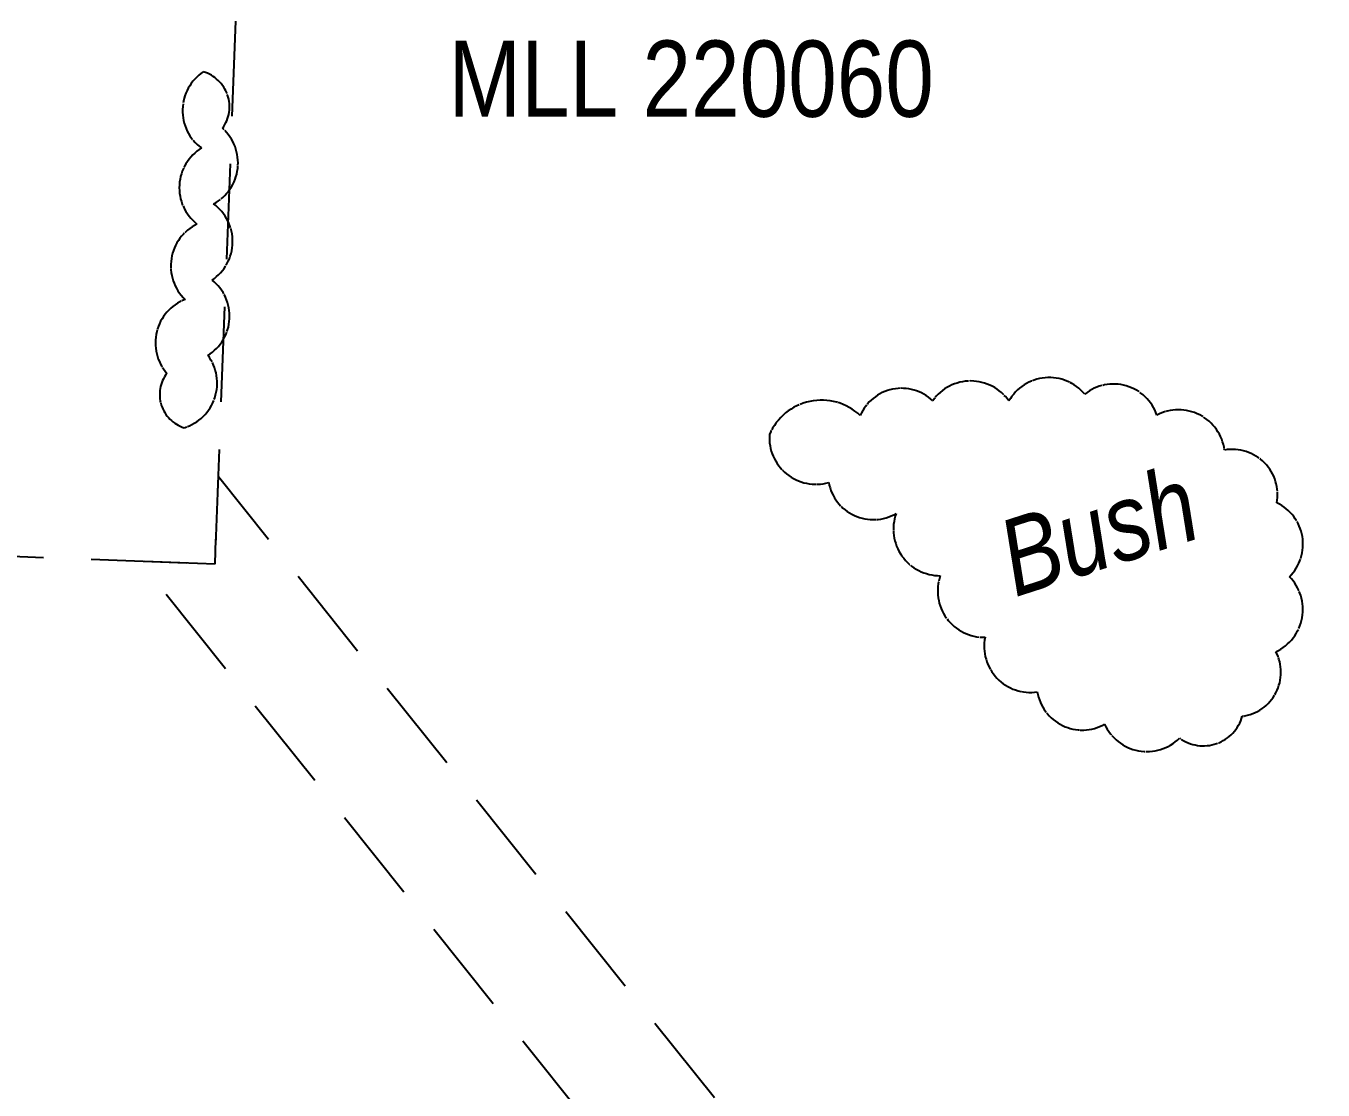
# Model space of a CAD drawing. Extents: x 329124 to 332550, y 6141944 to 6144607.
# Drawn here: x 330337 to 330507.1, y 6142330.4 to 6142470 of the extents above; entities that cross this region are included whole.
import ezdxf

# ---------------------------------------------------------------- set-up
doc = ezdxf.new("R2010")
doc.units = 0
doc.header["$LTSCALE"] = 5
doc.linetypes.add('0', pattern=[1, 1, 0])
doc.linetypes.add('foc-ACCESSROAD', pattern=[3.75, 2.5, -1.25])
doc.layers.add('C-WS-T', color=13, linetype='Continuous', lineweight=9)
for name, color, linetype in [('F-AR', 190, 'foc-ACCESSROAD'), ('F-WS', 190, 'foc-ACCESSROAD'), ('T-BUSH', 110, '0')]:
    doc.layers.add(name, color=color, linetype=linetype)
doc.styles.add('80L', font='ARIALN.TTF', dxfattribs={"height": 10})

msp = doc.modelspace()

# ---------------------------------------------------------------- linework, layer by layer
at = {"layer": 'F-AR', "flags": 128}
msp.add_lwpolyline([(330800.941, 6141966.165), (330730.781, 6141969.185), (330700.638, 6141970.48), (330694.451, 6141970.746), (330691.525, 6141974.412), (330683.228, 6141984.805), (330630.683, 6142050.616), (330351.913, 6142399.787), (330361.823, 6142399.404), (330362.266, 6142410.878), (330650.486, 6142049.872), (330701.246, 6141986.295), (330701.92, 6141985.45), (330731.358, 6141984.185), (330801.518, 6141981.165)], dxfattribs=at)
at = {"layer": 'F-WS', "flags": 128}
msp.add_lwpolyline([(330251.913, 6142403.615), (330361.823, 6142399.404), (330366.034, 6142509.314), (330256.124, 6142513.524)], close=True, dxfattribs=at)
at = {"layer": 'T-BUSH', "flags": 128}
for points in [[(330360.28, 6142463.959, 0.5205671), (330360.043, 6142453.965, 0.5205671), (330359.448, 6142443.983, 0.5205671), (330357.89, 6142434.106, 0.5205671), (330355.507, 6142424.4, 0.5205671), (330357.76, 6142417.274, 0.5205671), (330360.884, 6142426.773, 0.5205671), (330361.439, 6142436.643, 0.5205671), (330361.631, 6142446.629, 0.5205671), (330362.801, 6142456.544, 0.5205671)], [(330434.534, 6142416.388, 0.5205671), (330442.303, 6142410.095, 0.5205671), (330451.146, 6142406.025, 0.5205671), (330456.925, 6142397.866, 0.5205671), (330462.808, 6142389.78, 0.5205671), (330469.662, 6142382.622, 0.5205671), (330478.487, 6142378.381, 0.5205671), (330488.316, 6142376.553, 0.5205671), (330496.546, 6142379.42, 0.5205671), (330500.95, 6142387.897, 0.5205671), (330502.722, 6142397.732, 0.5205671), (330501.079, 6142407.408, 0.5205671), (330494.213, 6142414.349, 0.5205671), (330485.332, 6142418.931, 0.5205671), (330475.89, 6142421.679, 0.5205671), (330465.931, 6142420.788, 0.5205671), (330455.942, 6142420.822, 0.5205671), (330446.443, 6142418.882, 0.5205671)]]:
    msp.add_lwpolyline(points, format="xyb", close=True, dxfattribs=at)

# ---------------------------------------------------------------- texts
at = {"layer": 'C-WS-T', "style": '80L'}
msp.add_text('MLL 220060', height=9.9984, dxfattribs=at).set_placement((330392.42, 6142458.057))
at = {"layer": 'T-BUSH', "insert": (330461.821, 6142403.939), "char_height": 9.99911, "attachment_point": 1, "rotation": 17.84017, "style": '80L'}
msp.add_mtext_dynamic_manual_height_columns('\\pi1.9668;{\\fArial Narrow|b0|i1|c0|p34;Bush}', width=29.23149, gutter_width=49.996, heights=[0], dxfattribs=at)

doc.saveas('drawing.dxf')
